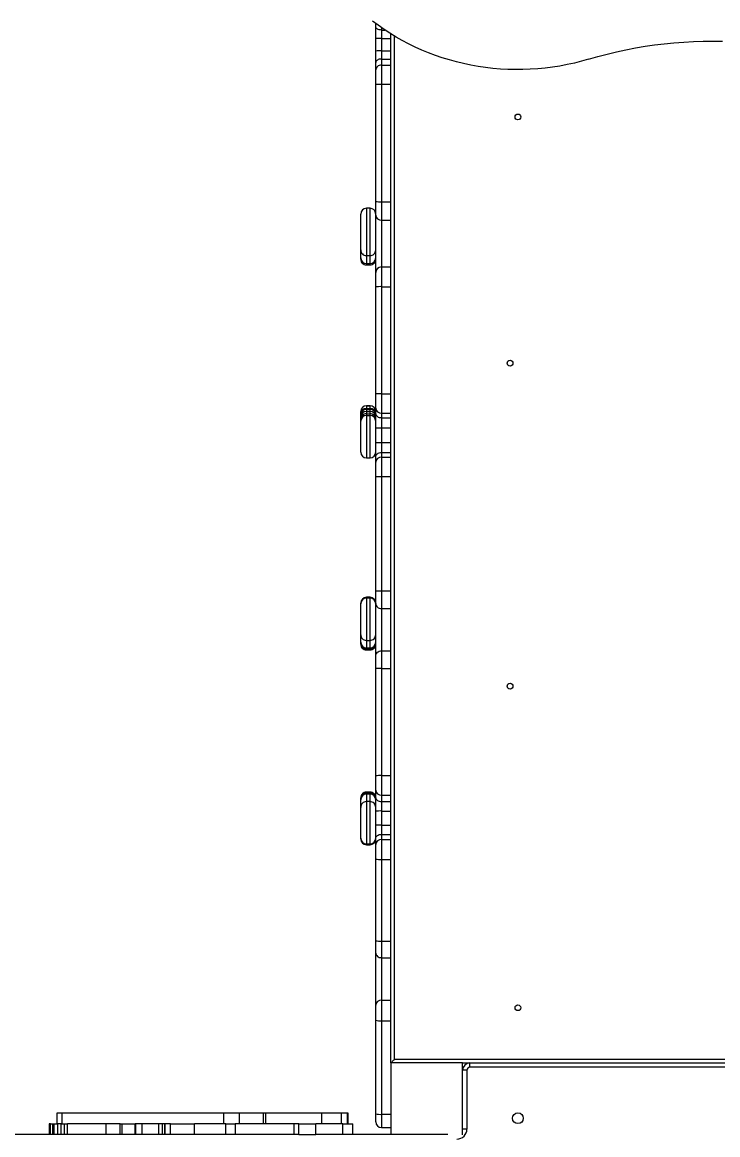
# Model space of a CAD drawing. Header units: millimetres. Extents: x -6332 to 8932, y -6739 to 7096.
# Drawn here: x 150 to 1119, y 740 to 2290 of the extents above; entities that cross this region are included whole.
import ezdxf

# ---------------------------------------------------------------- set-up
doc = ezdxf.new("R2010")
doc.units = ezdxf.units.MM
for name, color, linetype in [('DIKOM_ОБЪЕКТ', 7, 'Continuous'), ('DIKOM_РАЗМЕР_ЗОНА', 7, 'Continuous'), ('DIKOM_РАЗМЕР_ОБЪЕКТА', 7, 'Continuous')]:
    doc.layers.add(name, color=color, linetype=linetype)
doc.styles.add('style1', font='arial.ttf', dxfattribs={"width": 0.8})
doc.dimstyles.new('1-50', dxfattribs={"dimtxt": 300, "dimasz": 200, "dimexe": 100, "dimexo": 0, "dimgap": 100, "dimtad": 1, "dimtxsty": 'style1', "dimcen": 200, "dimclrd": 7, "dimclre": 7, "dimclrt": 7, "dimadec": 1, "dimazin": 2, "dimtfac": 1, "dimtmove": 0, "dimatfit": 2, "dimfxl": 0, "dimlwd": 25, "dimlwe": 18, "dimarcsym": 0})

# ---------------------------------------------------------------- blocks, each defined once
blk = doc.blocks.new('*D9')
at = {"layer": 'Defpoints', "color": 0, "transparency": 16777216}
for p in [(777.2, 5594), (-4228.7, -3389.8), (7301.7, -3389.8)]:
    blk.add_point(p, dxfattribs=at)
at = {"layer": 'DIKOM_РАЗМЕР_ОБЪЕКТА', "color": 7, "lineweight": 18, "transparency": 16777216}
for p, q in [((777.2, 5594), (7401.7, 5594)), ((-4228.7, -3389.8), (7401.7, -3389.8))]:
    blk.add_line(p, q, dxfattribs=at)
at = {"layer": 'DIKOM_РАЗМЕР_ОБЪЕКТА', "color": 7, "lineweight": 25, "transparency": 16777216}
blk.add_line((7301.7, 5394), (7301.7, -3189.8), dxfattribs=at)
at = {"layer": 'DIKOM_РАЗМЕР_ОБЪЕКТА', "color": 7, "transparency": 16777216}
for points in [[(7268.4, 5394), (7335.1, 5394), (7301.7, 5594)], [(7268.4, -3189.8), (7335.1, -3189.8), (7301.7, -3389.8)]]:
    blk.add_solid(points, dxfattribs=at)
at = {"layer": 'DIKOM_РАЗМЕР_ОБЪЕКТА', "color": 7, "transparency": 16777216, "insert": (7048.6, 1153.7), "char_height": 300, "attachment_point": 5, "rotation": 90, "style": 'style1'}
blk.add_mtext('9000', dxfattribs=at)
blk = doc.blocks.new('*D10')
at = {"layer": 'Defpoints', "color": 0, "transparency": 16777216}
for p in [(4034.8, 3636.6), (-4490.8, -1960.5), (4034.8, -5533.4)]:
    blk.add_point(p, dxfattribs=at)
at = {"layer": 'DIKOM_РАЗМЕР_ОБЪЕКТА', "color": 7, "lineweight": 18, "transparency": 16777216}
for p, q in [((4034.8, 3636.6), (4034.8, -5633.4)), ((-4490.8, -1960.5), (-4490.8, -5633.4))]:
    blk.add_line(p, q, dxfattribs=at)
at = {"layer": 'DIKOM_РАЗМЕР_ОБЪЕКТА', "color": 7, "lineweight": 25, "transparency": 16777216}
blk.add_line((-4290.8, -5533.4), (3834.8, -5533.4), dxfattribs=at)
at = {"layer": 'DIKOM_РАЗМЕР_ОБЪЕКТА', "color": 7, "transparency": 16777216}
for points in [[(-4290.8, -5500.1), (-4290.8, -5566.7), (-4490.8, -5533.4)], [(3834.8, -5500.1), (3834.8, -5566.7), (4034.8, -5533.4)]]:
    blk.add_solid(points, dxfattribs=at)
at = {"layer": 'DIKOM_РАЗМЕР_ОБЪЕКТА', "color": 7, "transparency": 16777216, "insert": (308, -5280.2), "char_height": 300, "attachment_point": 5, "style": 'style1'}
blk.add_mtext('8500', dxfattribs=at)
blk = doc.blocks.new('*D11')
at = {"layer": 'Defpoints', "color": 0, "transparency": 16777216}
for p in [(1114.3, 7096.4), (-4349.6, -4627.3), (8831.8, -4627.3)]:
    blk.add_point(p, dxfattribs=at)
at = {"layer": 'DIKOM_РАЗМЕР_ЗОНА', "color": 7, "lineweight": 18, "transparency": 16777216}
for p, q in [((1114.3, 7096.4), (8931.8, 7096.4)), ((-4349.6, -4627.3), (8931.8, -4627.3))]:
    blk.add_line(p, q, dxfattribs=at)
at = {"layer": 'DIKOM_РАЗМЕР_ЗОНА', "color": 7, "lineweight": 25, "transparency": 16777216}
blk.add_line((8831.8, 6896.4), (8831.8, -4427.3), dxfattribs=at)
at = {"layer": 'DIKOM_РАЗМЕР_ЗОНА', "color": 7, "transparency": 16777216}
for points in [[(8798.4, 6896.4), (8865.1, 6896.4), (8831.8, 7096.4)], [(8798.4, -4427.3), (8865.1, -4427.3), (8831.8, -4627.3)]]:
    blk.add_solid(points, dxfattribs=at)
at = {"layer": 'DIKOM_РАЗМЕР_ЗОНА', "color": 7, "transparency": 16777216, "insert": (8578.6, 1308.2), "char_height": 300, "attachment_point": 5, "rotation": 90, "style": 'style1'}
blk.add_mtext('11750', dxfattribs=at)
blk = doc.blocks.new('*D12')
at = {"layer": 'Defpoints', "color": 0, "transparency": 16777216}
for p in [(6134.4, 3354.9), (-6332, -2644.9), (6134.4, -6639)]:
    blk.add_point(p, dxfattribs=at)
at = {"layer": 'DIKOM_РАЗМЕР_ЗОНА', "color": 7, "lineweight": 18, "transparency": 16777216}
for p, q in [((6134.4, 3354.9), (6134.4, -6739)), ((-6332, -2644.9), (-6332, -6739))]:
    blk.add_line(p, q, dxfattribs=at)
at = {"layer": 'DIKOM_РАЗМЕР_ЗОНА', "color": 7, "lineweight": 25, "transparency": 16777216}
blk.add_line((-6132, -6639), (5934.4, -6639), dxfattribs=at)
at = {"layer": 'DIKOM_РАЗМЕР_ЗОНА', "color": 7, "transparency": 16777216}
for points in [[(-6132, -6605.7), (-6132, -6672.3), (-6332, -6639)], [(5934.4, -6605.7), (5934.4, -6672.3), (6134.4, -6639)]]:
    blk.add_solid(points, dxfattribs=at)
at = {"layer": 'DIKOM_РАЗМЕР_ЗОНА', "color": 7, "transparency": 16777216, "insert": (-98.8, -6385.8), "char_height": 300, "attachment_point": 5, "style": 'style1'}
blk.add_mtext('12500', dxfattribs=at)

msp = doc.modelspace()

# ---------------------------------------------------------------- linework, layer by layer
at = {"layer": 'DIKOM_ОБЪЕКТ', "color": 7, "linetype": 'Continuous', "lineweight": 15}
for p, q in [((646.135, 2285.801), (638.328, 2291.745)), ((642.67, 2283.549), (642.67, 2288.388)), ((642.67, 2267.207), (642.67, 2283.549)), ((642.824, 2282.697), (642.67, 2283.549)), ((643.279, 2281.878), (642.824, 2282.697)), ((644.018, 2281.123), (643.279, 2281.878)), ((645.013, 2280.462), (644.018, 2281.123)), ((646.225, 2279.919), (645.013, 2280.462)), ((654.175, 2280.095), (646.135, 2285.801)), ((647.608, 2279.515), (646.225, 2279.919)), ((649.109, 2279.267), (647.608, 2279.515)), ((650.67, 2279.183), (649.109, 2279.267)), ((650.67, 2282.533), (650.67, 2279.183)), ((650.67, 2279.183), (650.67, 2267.51)), ((650.67, 2279.183), (655.514, 2279.183)), ((662.438, 2274.633), (654.175, 2280.095)), ((642.67, 2249.906), (642.67, 2267.207)), ((650.67, 2267.51), (663.67, 2267.51)), ((650.67, 2267.51), (650.67, 2250.208)), ((670.915, 2269.423), (662.438, 2274.633)), ((663.67, 2267.51), (663.67, 2273.852)), ((663.67, 2250.208), (663.67, 2267.51)), ((668.67, 845.087), (668.67, 2270.766)), ((679.596, 2264.471), (670.915, 2269.423)), ((688.469, 2259.781), (679.596, 2264.471)), ((1071.501, 2262.528), (1085.037, 2263.273)), ((1085.037, 2263.273), (1098.589, 2263.713)), ((1098.589, 2263.713), (1112.151, 2263.85)), ((1112.151, 2263.85), (1125.712, 2263.681)), ((642.67, 2233.952), (642.67, 2249.906)), ((650.67, 2250.208), (650.67, 2238.813)), ((650.67, 2250.208), (663.67, 2250.208)), ((663.67, 2238.813), (663.67, 2250.208)), ((697.525, 2255.361), (688.469, 2259.781)), ((706.752, 2251.215), (697.525, 2255.361)), ((716.139, 2247.348), (706.752, 2251.215)), ((964.945, 2245.724), (978.013, 2248.867)), ((978.013, 2248.867), (991.171, 2251.715)), ((991.171, 2251.715), (1004.409, 2254.267)), ((1004.409, 2254.267), (1017.72, 2256.521)), ((1017.72, 2256.521), (1031.093, 2258.475)), ((1031.093, 2258.475), (1044.52, 2260.129)), ((1044.52, 2260.129), (1057.993, 2261.48)), ((1057.993, 2261.48), (1071.501, 2262.528)), ((642.824, 2234.901), (642.67, 2233.952)), ((642.67, 2223.688), (642.67, 2233.952)), ((643.279, 2235.813), (642.824, 2234.901)), ((644.018, 2236.653), (643.279, 2235.813)), ((645.013, 2237.39), (644.018, 2236.653)), ((646.225, 2237.994), (645.013, 2237.39)), ((647.608, 2238.443), (646.225, 2237.994)), ((649.109, 2238.72), (647.608, 2238.443)), ((650.67, 2238.813), (649.109, 2238.72)), ((650.67, 2238.813), (650.67, 2230.459)), ((650.67, 2238.813), (663.67, 2238.813)), ((663.67, 2230.459), (663.67, 2238.813)), ((725.676, 2243.765), (716.139, 2247.348)), ((735.35, 2240.471), (725.676, 2243.765)), ((745.15, 2237.469), (735.35, 2240.471)), ((755.064, 2234.762), (745.15, 2237.469)), ((765.08, 2232.355), (755.064, 2234.762)), ((775.187, 2230.249), (765.08, 2232.355)), ((919.261, 2233.225), (909.187, 2231.006)), ((929.241, 2235.745), (919.261, 2233.225)), ((939.114, 2238.563), (929.241, 2235.745)), ((939.114, 2238.563), (951.976, 2242.289)), ((951.976, 2242.289), (964.945, 2245.724)), ((642.824, 2225.009), (642.67, 2223.688)), ((642.67, 2204.009), (642.67, 2223.688)), ((643.279, 2226.279), (642.824, 2225.009)), ((644.018, 2227.449), (643.279, 2226.279)), ((645.013, 2228.476), (644.018, 2227.449)), ((646.225, 2229.318), (645.013, 2228.476)), ((647.608, 2229.943), (646.225, 2229.318)), ((649.109, 2230.329), (647.608, 2229.943)), ((650.67, 2230.459), (649.109, 2230.329)), ((650.67, 2230.459), (663.67, 2230.459)), ((650.67, 2230.459), (650.67, 2203.624)), ((663.67, 2203.624), (663.67, 2230.459)), ((785.372, 2228.449), (775.187, 2230.249)), ((795.623, 2226.954), (785.372, 2228.449)), ((805.927, 2225.769), (795.623, 2226.954)), ((816.273, 2224.893), (805.927, 2225.769)), ((826.648, 2224.328), (816.273, 2224.893)), ((837.039, 2224.075), (826.648, 2224.328)), ((847.433, 2224.134), (837.039, 2224.075)), ((857.82, 2224.504), (847.433, 2224.134)), ((868.185, 2225.186), (857.82, 2224.504)), ((878.517, 2226.179), (868.185, 2225.186)), ((888.802, 2227.48), (878.517, 2226.179)), ((899.03, 2229.09), (888.802, 2227.48)), ((909.187, 2231.006), (899.03, 2229.09)), ((642.67, 2040.466), (642.67, 2204.009)), ((650.67, 2203.624), (663.67, 2203.624)), ((650.67, 2203.624), (650.67, 2040.081)), ((663.67, 2040.081), (663.67, 2203.624)), ((634.67, 2030.821), (629.67, 2030.821)), ((629.67, 2030.821), (629.67, 1964.866)), ((634.67, 1964.866), (634.67, 2030.821)), ((642.67, 2021.403), (642.67, 2040.466)), ((650.67, 2040.081), (663.67, 2040.081)), ((650.67, 2040.081), (650.67, 2014.086)), ((663.67, 2014.086), (663.67, 2040.081)), ((621.67, 1972.855), (621.67, 2022.821)), ((642.67, 1941.568), (642.67, 2021.403)), ((650.67, 2014.086), (663.67, 2014.086)), ((650.67, 2014.086), (650.67, 1949.104)), ((663.67, 1949.104), (663.67, 2014.086)), ((621.67, 1961.886), (621.67, 1972.855)), ((621.67, 1961.855), (621.67, 1961.886)), ((621.67, 1959.958), (621.67, 1961.855)), ((621.67, 1959.929), (621.67, 1959.958)), ((629.67, 1964.866), (634.67, 1964.866)), ((629.67, 1964.866), (629.67, 1953.897)), ((629.67, 1953.897), (634.67, 1953.897)), ((629.67, 1953.897), (629.67, 1953.856)), ((629.67, 1953.856), (634.67, 1953.856)), ((629.67, 1953.856), (629.67, 1951.969)), ((634.67, 1953.897), (634.67, 1964.866)), ((634.67, 1953.856), (634.67, 1953.897)), ((634.67, 1951.969), (634.67, 1953.856)), ((629.67, 1951.969), (634.67, 1951.969)), ((629.67, 1951.969), (629.67, 1951.928)), ((629.67, 1951.928), (634.67, 1951.928)), ((634.67, 1951.928), (634.67, 1951.969)), ((642.67, 1921.433), (642.67, 1941.568)), ((650.67, 1949.104), (650.67, 1921.648)), ((650.67, 1949.104), (663.67, 1949.104)), ((663.67, 1921.648), (663.67, 1949.104)), ((642.67, 1772.244), (642.67, 1921.433)), ((650.67, 1921.648), (650.67, 1772.458)), ((650.67, 1921.648), (663.67, 1921.648)), ((663.67, 1772.458), (663.67, 1921.648)), ((642.67, 1752.414), (642.67, 1772.244)), ((650.67, 1772.458), (650.67, 1745.418)), ((650.67, 1772.458), (663.67, 1772.458)), ((663.67, 1745.418), (663.67, 1772.458)), ((634.67, 1755.776), (629.67, 1755.776)), ((629.67, 1755.776), (629.67, 1755.771)), ((629.67, 1755.771), (629.67, 1752.113)), ((629.67, 1755.771), (634.67, 1755.771)), ((629.67, 1752.113), (629.67, 1750.566)), ((629.67, 1752.113), (634.67, 1752.113)), ((634.67, 1755.771), (634.67, 1755.776)), ((634.67, 1752.113), (634.67, 1755.771)), ((634.67, 1750.566), (634.67, 1752.113)), ((642.67, 1744.632), (642.67, 1752.414)), ((621.67, 1747.772), (621.67, 1747.776)), ((621.67, 1744.114), (621.67, 1747.772)), ((621.67, 1742.98), (621.67, 1744.114)), ((621.67, 1740.09), (621.67, 1742.98)), ((621.67, 1736.481), (621.67, 1740.09)), ((621.67, 1734.141), (621.67, 1736.481)), ((629.67, 1750.566), (629.67, 1747.676)), ((629.67, 1750.566), (634.67, 1750.566)), ((629.67, 1747.676), (629.67, 1744.48)), ((629.67, 1747.676), (634.67, 1747.676)), ((629.67, 1744.48), (629.67, 1742.14)), ((629.67, 1744.48), (634.67, 1744.48)), ((629.67, 1742.14), (634.67, 1742.14)), ((629.67, 1742.14), (629.67, 1683.145)), ((634.67, 1747.676), (634.67, 1750.566)), ((634.67, 1744.48), (634.67, 1747.676)), ((634.67, 1742.14), (634.67, 1744.48)), ((634.67, 1683.145), (634.67, 1742.14)), ((642.67, 1725.213), (642.67, 1744.632)), ((642.67, 1744.632), (642.824, 1743.549)), ((642.824, 1743.549), (643.279, 1742.508)), ((643.279, 1742.508), (644.018, 1741.55)), ((644.018, 1741.55), (645.013, 1740.709)), ((645.013, 1740.709), (646.225, 1740.019)), ((646.225, 1740.019), (647.608, 1739.506)), ((647.608, 1739.506), (649.109, 1739.19)), ((649.109, 1739.19), (650.67, 1739.084)), ((650.67, 1745.418), (663.67, 1745.418)), ((650.67, 1745.418), (650.67, 1739.084)), ((650.67, 1739.084), (663.67, 1739.084)), ((650.67, 1739.084), (650.67, 1725.213)), ((663.67, 1739.084), (663.67, 1745.418)), ((663.67, 1725.213), (663.67, 1739.084)), ((621.67, 1691.145), (621.67, 1734.141)), ((642.67, 1725.213), (650.67, 1725.213)), ((642.67, 1704.408), (642.67, 1725.213)), ((650.67, 1725.213), (663.67, 1725.213)), ((650.67, 1725.213), (650.67, 1704.408)), ((663.67, 1704.408), (663.67, 1725.213)), ((642.67, 1704.408), (650.67, 1704.408)), ((642.67, 1684.989), (642.67, 1704.408)), ((645.013, 1688.912), (646.225, 1689.602)), ((646.225, 1689.602), (647.608, 1690.115)), ((647.608, 1690.115), (649.109, 1690.431)), ((649.109, 1690.431), (650.67, 1690.537)), ((650.67, 1704.408), (650.67, 1690.537)), ((650.67, 1704.408), (663.67, 1704.408)), ((650.67, 1690.537), (650.67, 1684.196)), ((650.67, 1690.537), (663.67, 1690.537)), ((663.67, 1690.537), (663.67, 1704.408)), ((663.67, 1684.196), (663.67, 1690.537)), ((629.67, 1683.145), (634.67, 1683.145)), ((642.67, 1684.989), (642.824, 1686.071)), ((642.67, 1677.198), (642.67, 1684.989)), ((642.67, 1657.359), (642.67, 1677.198)), ((642.824, 1686.071), (643.279, 1687.112)), ((643.279, 1687.112), (644.018, 1688.072)), ((644.018, 1688.072), (645.013, 1688.912)), ((650.67, 1684.196), (663.67, 1684.196)), ((650.67, 1684.196), (650.67, 1657.142)), ((663.67, 1657.142), (663.67, 1684.196)), ((642.67, 1497.983), (642.67, 1657.359)), ((650.67, 1657.142), (663.67, 1657.142)), ((650.67, 1657.142), (650.67, 1497.766)), ((663.67, 1497.766), (663.67, 1657.142)), ((634.67, 1488.848), (629.67, 1488.848)), ((629.67, 1487.756), (629.67, 1488.848)), ((634.67, 1487.756), (634.67, 1488.848)), ((642.67, 1480.019), (642.67, 1497.983)), ((650.67, 1497.766), (663.67, 1497.766)), ((650.67, 1497.766), (650.67, 1473.27)), ((663.67, 1473.27), (663.67, 1497.766)), ((621.67, 1480.047), (621.67, 1480.848)), ((621.67, 1479.799), (621.67, 1480.047)), ((621.67, 1436.812), (621.67, 1479.799)), ((634.67, 1487.799), (629.67, 1487.799)), ((629.67, 1487.799), (629.67, 1428.817)), ((634.67, 1428.817), (634.67, 1487.799)), ((642.67, 1407.47), (642.67, 1480.019)), ((642.67, 1480.019), (642.824, 1478.702)), ((642.824, 1478.702), (643.279, 1477.436)), ((643.279, 1477.436), (644.018, 1476.269)), ((644.018, 1476.269), (645.013, 1475.246)), ((645.013, 1475.246), (646.225, 1474.407)), ((646.225, 1474.407), (647.608, 1473.784)), ((647.608, 1473.784), (649.109, 1473.4)), ((649.109, 1473.4), (650.67, 1473.27)), ((650.67, 1473.27), (663.67, 1473.27)), ((650.67, 1473.27), (650.67, 1414.219)), ((663.67, 1414.219), (663.67, 1473.27)), ((621.67, 1426.364), (621.67, 1436.812)), ((621.67, 1426.364), (621.67, 1426.351)), ((621.67, 1425.597), (621.67, 1426.351)), ((629.67, 1428.817), (634.67, 1428.817)), ((629.67, 1428.817), (629.67, 1418.369)), ((634.67, 1418.369), (634.67, 1428.817)), ((621.67, 1424.715), (621.67, 1425.597)), ((621.67, 1423.55), (621.67, 1424.715)), ((621.67, 1423.535), (621.67, 1423.55)), ((629.67, 1418.369), (634.67, 1418.369)), ((629.67, 1418.369), (629.67, 1418.351)), ((629.67, 1418.351), (634.67, 1418.351)), ((629.67, 1418.351), (629.67, 1417.923)), ((629.67, 1417.923), (634.67, 1417.923)), ((629.67, 1417.923), (629.67, 1416.72)), ((629.67, 1416.72), (634.67, 1416.72)), ((629.67, 1416.72), (629.67, 1415.555)), ((629.67, 1415.555), (634.67, 1415.555)), ((629.67, 1415.555), (629.67, 1415.535)), ((629.67, 1415.535), (634.67, 1415.535)), ((634.67, 1418.369), (634.67, 1418.351)), ((634.67, 1417.923), (634.67, 1418.351)), ((634.67, 1416.72), (634.67, 1417.923)), ((634.67, 1415.555), (634.67, 1416.72)), ((634.67, 1415.535), (634.67, 1415.555)), ((643.279, 1410.053), (644.018, 1411.22)), ((644.018, 1411.22), (645.013, 1412.242)), ((645.013, 1412.242), (646.225, 1413.082)), ((646.225, 1413.082), (647.608, 1413.705)), ((647.608, 1413.705), (649.109, 1414.089)), ((649.109, 1414.089), (650.67, 1414.219)), ((650.67, 1414.219), (650.67, 1389.771)), ((650.67, 1414.219), (663.67, 1414.219)), ((663.67, 1389.771), (663.67, 1414.219)), ((642.67, 1407.47), (642.824, 1408.787)), ((642.67, 1389.542), (642.67, 1407.47)), ((642.824, 1408.787), (643.279, 1410.053)), ((642.67, 1240.163), (642.67, 1389.542)), ((650.67, 1389.771), (650.67, 1240.392)), ((650.67, 1389.771), (663.67, 1389.771)), ((663.67, 1240.392), (663.67, 1389.771)), ((642.67, 1220.13), (642.67, 1240.163)), ((650.67, 1240.392), (650.67, 1213.075)), ((650.67, 1240.392), (663.67, 1240.392)), ((663.67, 1213.075), (663.67, 1240.392)), ((621.67, 1209.457), (621.67, 1209.473)), ((621.67, 1208.293), (621.67, 1209.457)), ((634.67, 1217.473), (629.67, 1217.473)), ((629.67, 1217.473), (629.67, 1217.453)), ((629.67, 1217.453), (629.67, 1216.288)), ((634.67, 1217.453), (629.67, 1217.453)), ((629.67, 1216.288), (629.67, 1215.085)), ((634.67, 1216.288), (629.67, 1216.288)), ((634.67, 1215.085), (629.67, 1215.085)), ((629.67, 1215.085), (629.67, 1214.657)), ((634.67, 1214.657), (629.67, 1214.657)), ((629.67, 1214.639), (629.67, 1214.657)), ((629.67, 1214.639), (629.67, 1204.191)), ((634.67, 1214.639), (629.67, 1214.639)), ((634.67, 1217.453), (634.67, 1217.473)), ((634.67, 1216.288), (634.67, 1217.453)), ((634.67, 1215.085), (634.67, 1216.288)), ((634.67, 1214.657), (634.67, 1215.085)), ((634.67, 1214.639), (634.67, 1214.657)), ((634.67, 1204.191), (634.67, 1214.639)), ((642.67, 1209.394), (642.67, 1220.13)), ((642.67, 1190.908), (642.67, 1209.394)), ((642.67, 1209.394), (642.824, 1208.408)), ((650.67, 1213.075), (663.67, 1213.075)), ((650.67, 1213.075), (650.67, 1204.336)), ((663.67, 1204.336), (663.67, 1213.075)), ((621.67, 1207.41), (621.67, 1208.293)), ((621.67, 1206.657), (621.67, 1207.41)), ((621.67, 1206.644), (621.67, 1206.657)), ((621.67, 1196.196), (621.67, 1206.644)), ((621.67, 1153.209), (621.67, 1196.196)), ((634.67, 1204.191), (629.67, 1204.191)), ((629.67, 1204.191), (629.67, 1145.209)), ((634.67, 1145.209), (634.67, 1204.191)), ((642.824, 1208.408), (643.279, 1207.459)), ((643.279, 1207.459), (644.018, 1206.584)), ((644.018, 1206.584), (645.013, 1205.818)), ((645.013, 1205.818), (646.225, 1205.189)), ((646.225, 1205.189), (647.608, 1204.721)), ((647.608, 1204.721), (649.109, 1204.433)), ((649.109, 1204.433), (650.67, 1204.336)), ((650.67, 1204.336), (663.67, 1204.336)), ((650.67, 1204.336), (650.67, 1191.131)), ((663.67, 1191.131), (663.67, 1204.336)), ((642.67, 1171.303), (642.67, 1190.908)), ((650.67, 1191.131), (663.67, 1191.131)), ((650.67, 1191.131), (650.67, 1171.527)), ((663.67, 1171.527), (663.67, 1191.131)), ((642.67, 1153.197), (642.67, 1171.303)), ((650.67, 1171.527), (650.67, 1158.594)), ((650.67, 1171.527), (663.67, 1171.527)), ((663.67, 1158.594), (663.67, 1171.527)), ((621.67, 1152.961), (621.67, 1153.209)), ((621.67, 1152.16), (621.67, 1152.961)), ((642.67, 1153.197), (642.824, 1154.25)), ((642.67, 1144.49), (642.67, 1153.197)), ((642.824, 1154.25), (643.279, 1155.263)), ((643.279, 1155.263), (644.018, 1156.196)), ((644.018, 1156.196), (645.013, 1157.013)), ((645.013, 1157.013), (646.225, 1157.684)), ((646.225, 1157.684), (647.608, 1158.183)), ((647.608, 1158.183), (649.109, 1158.49)), ((649.109, 1158.49), (650.67, 1158.594)), ((650.67, 1158.594), (650.67, 1151.506)), ((650.67, 1158.594), (663.67, 1158.594)), ((650.67, 1151.506), (650.67, 1123.69)), ((650.67, 1151.506), (663.67, 1151.506)), ((663.67, 1151.506), (663.67, 1158.594)), ((663.67, 1123.69), (663.67, 1151.506)), ((629.67, 1145.252), (629.67, 1144.16)), ((629.67, 1145.209), (634.67, 1145.209)), ((629.67, 1144.16), (634.67, 1144.16)), ((634.67, 1145.252), (634.67, 1144.16)), ((642.67, 1124.091), (642.67, 1144.49)), ((642.67, 1010.276), (642.67, 1124.091)), ((650.67, 1123.69), (663.67, 1123.69)), ((650.67, 1123.69), (650.67, 1009.876)), ((663.67, 1009.876), (663.67, 1123.69)), ((642.67, 993.273), (642.67, 1010.276)), ((650.67, 1009.876), (663.67, 1009.876)), ((650.67, 1009.876), (650.67, 986.689)), ((663.67, 986.689), (663.67, 1009.876)), ((642.67, 920.413), (642.67, 993.273)), ((642.67, 993.273), (642.824, 991.989)), ((642.824, 991.989), (643.279, 990.754)), ((643.279, 990.754), (644.018, 989.615)), ((644.018, 989.615), (645.013, 988.617)), ((645.013, 988.617), (646.225, 987.799)), ((646.225, 987.799), (647.608, 987.19)), ((647.608, 987.19), (649.109, 986.816)), ((649.109, 986.816), (650.67, 986.689)), ((650.67, 986.689), (663.67, 986.689)), ((650.67, 986.689), (650.67, 927.384)), ((663.67, 927.384), (663.67, 986.689)), ((642.67, 899.549), (642.67, 920.413)), ((650.67, 927.384), (650.67, 898.934)), ((650.67, 927.384), (663.67, 927.384)), ((663.67, 898.934), (663.67, 927.384)), ((642.67, 769.164), (642.67, 899.549)), ((650.67, 898.934), (663.67, 898.934)), ((650.67, 898.934), (650.67, 768.549)), ((663.67, 840.087), (663.67, 898.934)), ((663.746, 840.163), (663.67, 840.087)), ((763.67, 840.087), (663.67, 840.087)), ((663.67, 840.087), (663.67, 740.321)), ((663.971, 840.388), (663.746, 840.163)), ((664.34, 840.756), (663.971, 840.388)), ((664.84, 841.257), (664.34, 840.756)), ((665.456, 841.873), (664.84, 841.257)), ((666.17, 842.587), (665.456, 841.873)), ((666.96, 843.377), (666.17, 842.587)), ((667.802, 844.219), (666.96, 843.377)), ((668.67, 845.087), (667.802, 844.219)), ((1558.67, 845.087), (668.67, 845.087)), ((763.67, 740.087), (763.67, 840.087)), ((763.67, 840.087), (1463.67, 840.087)), ((773.67, 834.087), (773.67, 840.087)), ((769.67, 830.087), (763.67, 830.087)), ((769.67, 830.087), (769.67, 748.087)), ((1453.67, 834.087), (773.67, 834.087)), ((198.36, 770.321), (198.36, 755.321)), ((205.939, 770.321), (198.36, 770.321)), ((205.939, 755.321), (205.939, 770.321)), ((431.153, 770.321), (205.939, 770.321)), ((431.153, 755.321), (431.153, 770.321)), ((452.862, 770.321), (431.153, 770.321)), ((452.862, 755.321), (452.862, 770.321)), ((486.207, 770.321), (452.862, 770.321)), ((486.207, 755.321), (486.207, 770.321)), ((489.797, 770.321), (486.207, 770.321)), ((489.797, 755.321), (489.797, 770.321)), ((567.369, 770.321), (489.797, 770.321)), ((567.369, 755.321), (567.369, 770.321)), ((595.19, 770.321), (567.369, 770.321)), ((595.19, 755.321), (595.19, 770.321)), ((603.553, 770.321), (595.19, 770.321)), ((603.553, 755.321), (603.553, 770.321)), ((604.435, 770.321), (603.553, 770.321)), ((604.435, 755.321), (604.435, 770.321)), ((642.67, 758.087), (642.67, 769.164)), ((650.67, 768.549), (663.67, 768.549)), ((650.67, 768.549), (650.67, 750.087)), ((187.658, 755.321), (187.658, 740.321)), ((189.55, 755.321), (187.658, 755.321)), ((189.55, 740.321), (189.55, 755.321)), ((189.55, 755.321), (193.022, 755.321)), ((193.022, 740.321), (193.022, 755.321)), ((193.022, 755.321), (194.909, 755.321)), ((194.909, 740.321), (194.909, 755.321)), ((194.909, 755.321), (199.845, 755.321)), ((199.845, 740.321), (199.845, 755.321)), ((204.517, 755.321), (199.845, 755.321)), ((204.517, 740.321), (204.517, 755.321)), ((204.517, 755.321), (209.33, 755.321)), ((209.33, 740.321), (209.33, 755.321)), ((209.33, 755.321), (213.461, 755.321)), ((213.461, 740.321), (213.461, 755.321)), ((267.298, 755.321), (213.461, 755.321)), ((267.298, 740.321), (267.298, 755.321)), ((286.817, 755.321), (267.298, 755.321)), ((286.817, 740.321), (286.817, 755.321)), ((286.817, 755.321), (289.552, 755.321)), ((289.552, 740.321), (289.552, 755.321)), ((289.552, 755.321), (307.449, 755.321)), ((307.449, 740.321), (307.449, 755.321)), ((308.355, 755.321), (307.449, 755.321)), ((308.355, 740.321), (308.355, 755.321)), ((317.326, 755.321), (308.355, 755.321)), ((317.326, 740.321), (317.326, 755.321)), ((340.62, 755.321), (317.326, 755.321)), ((340.62, 740.321), (340.62, 755.321)), ((345.71, 755.321), (340.62, 755.321)), ((345.71, 740.321), (345.71, 755.321)), ((349.171, 755.321), (345.71, 755.321)), ((349.171, 740.321), (349.171, 755.321)), ((349.187, 740.321), (349.187, 755.321)), ((357.01, 755.321), (349.187, 755.321)), ((357.01, 740.321), (357.01, 755.321)), ((357.01, 755.321), (390.391, 755.321)), ((390.391, 740.321), (390.391, 755.321)), ((433.761, 755.321), (390.391, 755.321)), ((433.761, 740.321), (433.761, 755.321)), ((433.761, 755.321), (447.038, 755.321)), ((447.038, 755.321), (447.038, 740.321)), ((528.956, 755.321), (447.038, 755.321)), ((528.956, 740.321), (528.956, 755.321)), ((535.375, 755.321), (528.956, 755.321)), ((535.375, 740.321), (535.375, 755.321)), ((535.375, 755.321), (559.426, 755.321)), ((559.426, 740.321), (559.426, 755.321)), ((596.788, 755.321), (559.426, 755.321)), ((596.788, 740.321), (596.788, 755.321)), ((596.788, 755.321), (610.898, 755.321)), ((610.898, 740.321), (610.898, 755.321)), ((610.918, 755.321), (610.898, 755.321)), ((610.918, 740.321), (610.918, 755.321)), ((650.67, 750.087), (663.67, 750.087)), ((769.67, 748.087), (763.67, 748.087)), ((264.181, 740.321), (110.418, 740.321)), ((267.298, 740.321), (264.181, 740.321)), ((282.371, 740.321), (267.298, 740.321)), ((323.814, 740.321), (282.371, 740.321)), ((340.62, 740.321), (323.814, 740.321)), ((344.896, 740.321), (340.62, 740.321)), ((469.166, 740.321), (344.896, 740.321)), ((528.956, 740.321), (469.166, 740.321)), ((535.375, 740.321), (528.956, 740.321)), ((535.375, 740.321), (559.426, 740.321)), ((596.788, 740.321), (559.426, 740.321)), ((742.883, 740.321), (596.788, 740.321))]:
    msp.add_line(p, q, dxfattribs=at)
for centre, radius in [((840.67, 2158.087), 4), ((829.67, 1815.087), 4), ((829.67, 1815.087), 4), ((829.67, 1365.087), 4), ((840.67, 917.087), 4), ((840.67, 763.087), 7.5)]:
    msp.add_circle(centre, radius, dxfattribs=at)
for centre, radius, start, end in [((648.676, 2214.444), 53.104, 87.847882, 96.493966), ((648.671, 2197.185), 53.061, 87.84102, 96.494007), ((648.678, 2245.504), 41.927, 261.761774, 272.723787), ((629.67, 2022.821), 8, 90, 180), ((634.67, 2022.821), 8, 0, 90), ((648.673, 2081.874), 41.841, 261.750459, 272.735102), ((650.343, 2021.76), 7.681, 182.664632, 272.442185), ((629.664, 1972.86), 7.994, 180.03691, 270.041692), ((634.676, 1972.86), 7.994, 269.959019, 359.962379), ((629.665, 1961.892), 7.995, 180.040291, 270.034891), ((629.67, 1961.856), 8, 180, 270), ((629.664, 1959.963), 7.994, 180.038333, 270.04027), ((629.67, 1959.928), 8, 180, 270), ((634.675, 1961.892), 7.995, 269.96582, 359.958998), ((634.67, 1961.856), 8, 270, 0), ((634.675, 1959.963), 7.994, 269.960441, 359.960957), ((634.67, 1959.928), 8, 270, 0), ((650.445, 1941.329), 7.778, 88.339367, 178.23778), ((648.671, 1846.947), 74.727, 88.466851, 94.605945), ((648.678, 1697.479), 75.006, 88.478266, 94.59453), ((629.67, 1747.776), 8, 90, 180), ((629.67, 1747.771), 8, 89.99867, 179.994499), ((629.669, 1744.114), 7.999, 89.995305, 179.994448), ((634.67, 1747.776), 8, 0, 90), ((634.67, 1747.771), 8, 0.006211, 90.000619), ((634.671, 1744.114), 7.999, 0.006262, 90.003984), ((650.2, 1752.953), 7.549, 184.089669, 273.570644), ((629.468, 1742.767), 7.801, 88.519808, 178.437846), ((629.468, 1739.878), 7.801, 88.517791, 178.439864), ((629.669, 1736.48), 7.999, 89.995305, 179.997864), ((629.67, 1734.141), 8, 89.99867, 179.994499), ((634.871, 1742.767), 7.801, 1.562879, 91.479466), ((634.872, 1739.878), 7.801, 1.560862, 91.481484), ((634.671, 1736.48), 7.999, 0.002847, 90.003984), ((634.67, 1734.141), 8, 0.006211, 90.000619), ((629.67, 1691.145), 8, 180, 270), ((634.67, 1691.145), 8, 270, 0), ((650.2, 1676.661), 7.549, 86.430318, 175.920979), ((648.667, 1731.044), 73.929, 265.347218, 271.552686), ((629.67, 1480.848), 8, 90, 180), ((634.67, 1480.848), 8, 0, 90), ((648.673, 1571.75), 74.011, 265.347244, 271.545835), ((629.67, 1479.799), 8, 90, 180), ((629.345, 1479.983), 7.675, 120.237366, 179.521222), ((634.67, 1479.799), 8, 0, 90), ((634.995, 1479.983), 7.675, 0.478778, 59.762634), ((629.667, 1436.814), 7.997, 180.015044, 270.019118), ((629.668, 1426.367), 7.998, 180.019897, 270.014264), ((629.67, 1426.351), 8, 180, 270), ((634.673, 1436.814), 7.997, 269.981593, 359.984246), ((634.672, 1426.367), 7.998, 269.986447, 359.979392), ((634.67, 1426.351), 8, 270, 0), ((629.51, 1425.763), 7.842, 181.214678, 271.165985), ((629.667, 1424.717), 7.997, 180.013099, 270.021062), ((629.667, 1423.552), 7.997, 180.015044, 270.019118), ((629.67, 1423.535), 8, 180, 270), ((634.829, 1425.764), 7.842, 268.834738, 358.784599), ((634.673, 1424.717), 7.997, 269.979648, 359.98619), ((634.673, 1423.552), 7.997, 269.981593, 359.984246), ((634.67, 1423.535), 8, 270, 0), ((648.676, 1319.554), 70.245, 88.372991, 94.90455), ((648.669, 1170.42), 70.001, 88.361599, 94.915942), ((629.67, 1209.473), 8, 90, 180), ((629.667, 1209.455), 7.997, 89.980882, 179.984956), ((629.668, 1208.29), 7.998, 89.985736, 179.980103), ((629.51, 1207.244), 7.842, 88.834015, 178.785322), ((629.67, 1206.657), 8, 90, 180), ((629.668, 1206.641), 7.998, 89.985736, 179.980103), ((634.67, 1209.473), 8, 0, 90), ((634.673, 1209.455), 7.997, 0.015754, 90.018407), ((634.672, 1208.29), 7.998, 0.020608, 90.013553), ((634.829, 1207.244), 7.842, 1.215401, 91.165262), ((634.67, 1206.657), 8, 0, 90), ((634.672, 1206.641), 7.998, 0.020608, 90.013553), ((650.226, 1220.635), 7.573, 183.817566, 273.360747), ((629.667, 1196.194), 7.997, 89.980882, 179.984956), ((634.673, 1196.193), 7.997, 0.015754, 90.018407), ((648.677, 1119.226), 71.933, 88.412206, 94.790264), ((648.674, 1099.878), 71.678, 88.404257, 94.805038), ((629.67, 1153.209), 8, 180, 270), ((629.345, 1153.025), 7.675, 180.478778, 239.762634), ((629.67, 1152.16), 8, 180, 270), ((634.67, 1153.209), 8, 270, 0), ((634.67, 1152.16), 8, 270, 0), ((634.995, 1153.025), 7.675, 300.237366, 359.521222), ((650.208, 1143.964), 7.557, 86.498252, 176.007645), ((648.674, 1163.872), 40.232, 261.417036, 272.843676), ((648.676, 1050.137), 40.311, 261.431694, 272.835831), ((650.189, 919.86), 7.539, 86.342606, 175.7994), ((648.681, 925.399), 26.54, 256.908967, 274.29754), ((773.67, 830.087), 10, 90, 180), ((773.67, 830.087), 4, 90, 180), ((648.685, 795.059), 26.584, 256.923451, 274.283055), ((650.67, 758.087), 8, 180, 270), ((755.67, 748.087), 14, 270, 0)]:
    msp.add_arc(centre, radius, start, end, dxfattribs=at)

# ---------------------------------------------------------------- dimensions: what is measured, and where the dimension line sits
at = {"layer": 'DIKOM_РАЗМЕР_ЗОНА'}
dim = msp.add_linear_dim(base=(8831.757, -4627.344), p1=(1114.346, 7096.351), p2=(-4349.589, -4627.344), angle=90, text='11750', dimstyle='1-50', dxfattribs=at)
dim.commit()
dim.dimension.update_dxf_attribs({"geometry": '*D11', "text_midpoint": (8831.757, 1308.196), "dimtype": 160})
dim = msp.add_linear_dim(base=(6134.379, -6639), p1=(-6332, -2644.933), p2=(6134.379, 3354.853), text='12500', dimstyle='1-50', dxfattribs=at)
dim.commit()
dim.dimension.update_dxf_attribs({"geometry": '*D12', "text_midpoint": (-98.81, -6639), "dimtype": 160})
at = {"layer": 'DIKOM_РАЗМЕР_ОБЪЕКТА'}
dim = msp.add_linear_dim(base=(7301.722, -3389.779), p1=(777.17, 5593.968), p2=(-4228.728, -3389.779), angle=90, text='9000', dimstyle='1-50', dxfattribs=at)
dim.commit()
dim.dimension.update_dxf_attribs({"geometry": '*D9', "text_midpoint": (7301.722, 1153.714), "dimtype": 160})
dim = msp.add_linear_dim(base=(4034.777, -5533.386), p1=(-4490.848, -1960.464), p2=(4034.777, 3636.587), text='8500', dimstyle='1-50', dxfattribs=at)
dim.commit()
dim.dimension.update_dxf_attribs({"geometry": '*D10', "text_midpoint": (308.034, -5533.386), "dimtype": 160})

doc.saveas('drawing.dxf')
